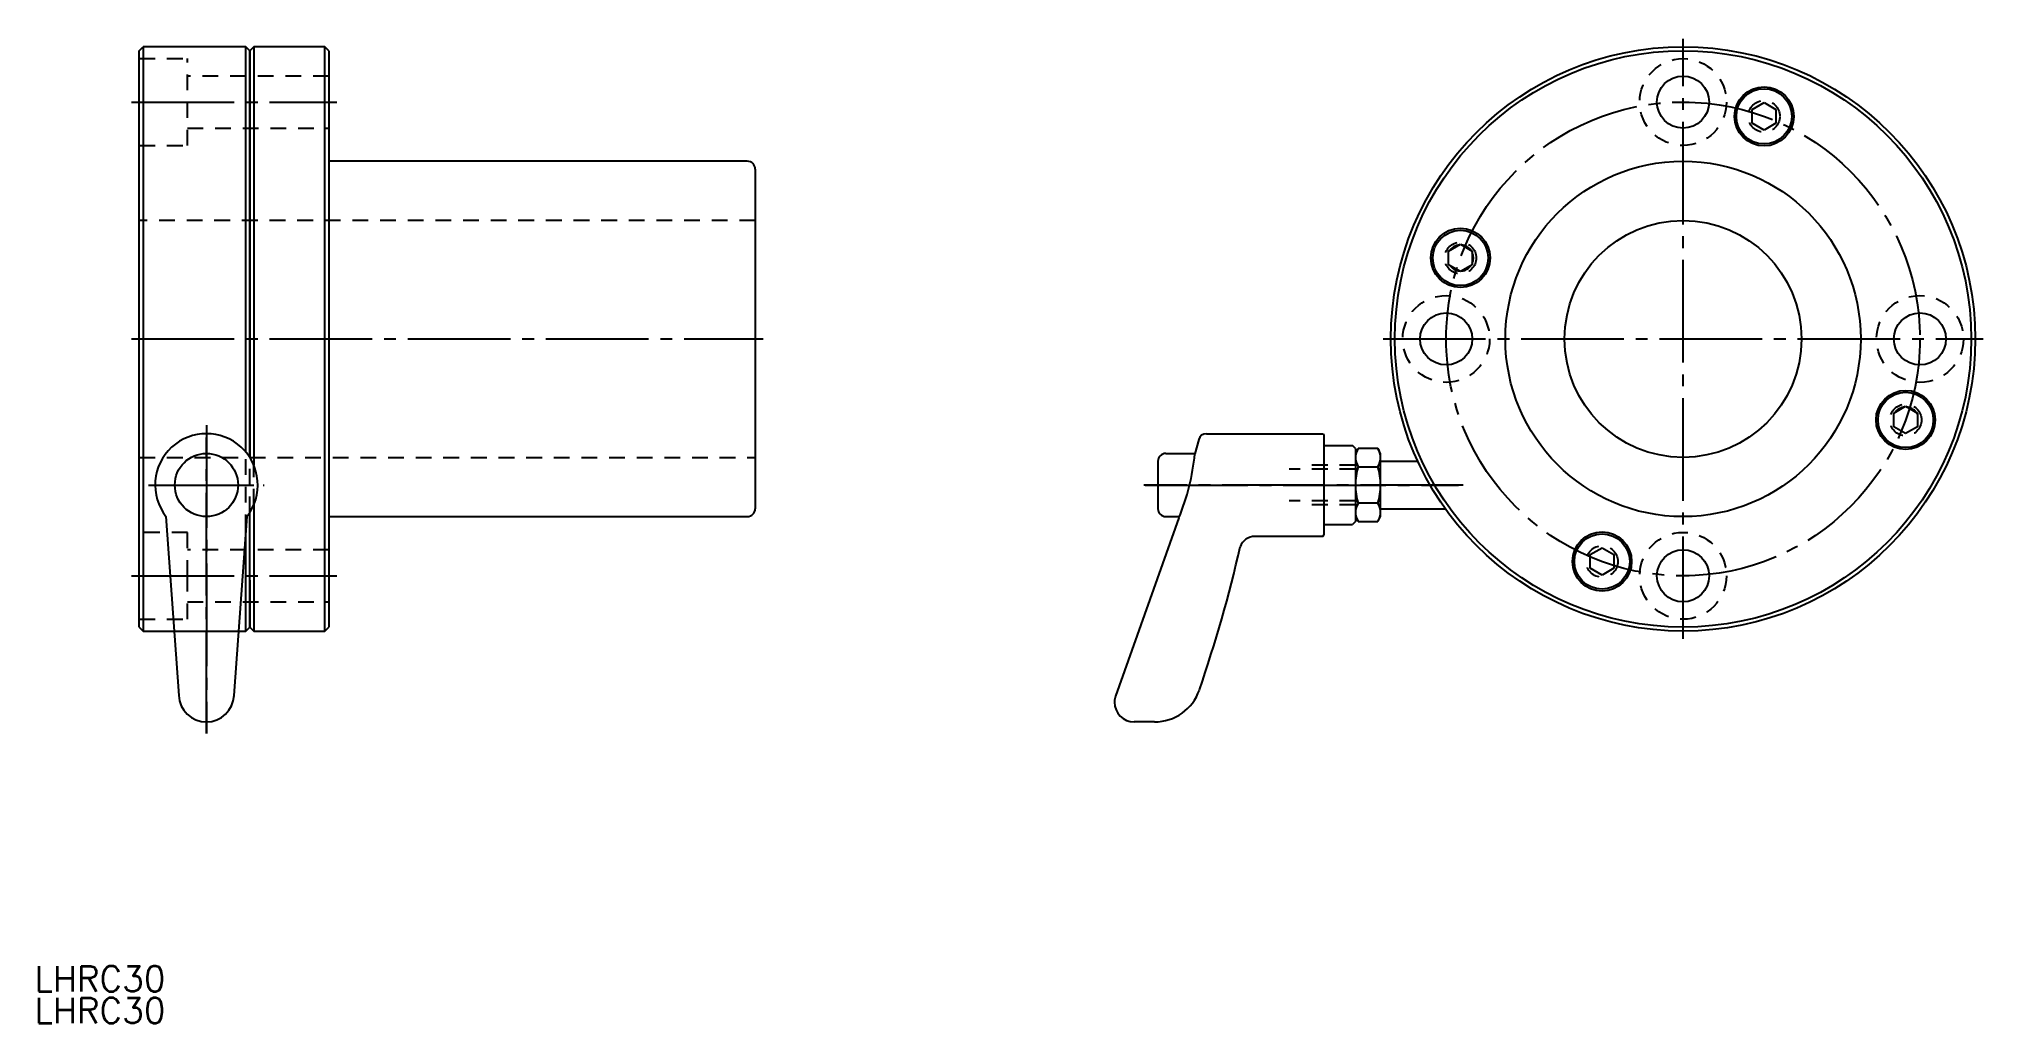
# Model space of a CAD drawing. Extents: x 87 to 333, y 269 to 394.
import ezdxf

# ---------------------------------------------------------------- set-up
doc = ezdxf.new("R2010")
doc.units = 0
doc.linetypes.add('CENTER', pattern=[17.5, 13, -1.5, 1.5, -1.5])
doc.linetypes.add('DASHED', pattern=[3.5, 2, -1.5])
doc.layers.get('0').update_dxf_attribs({"linetype": 'CONTINUOUS'})
doc.layers.add('CENTER', color=1, linetype='CENTER')
doc.styles.get("Standard").update_dxf_attribs({"font": 'txt.shx', "bigfont": '@extfont2.shx'})

msp = doc.modelspace()

# ---------------------------------------------------------------- linework, layer by layer
at = {"color": 7, "linetype": 'CONTINUOUS'}
for p, q in [((99.7, 392.34), (100.2, 392.84)), ((99.7, 319.34), (99.7, 392.34)), ((100.2, 392.84), (100.2, 318.84)), ((113.2, 392.84), (100.2, 392.84)), ((113.7, 392.34), (113.2, 392.84)), ((113.2, 341.5), (113.2, 392.84)), ((114.2, 392.84), (113.7, 392.34)), ((113.7, 392.34), (113.7, 340.81)), ((113.7, 340.81), (113.7, 392.34)), ((114.2, 392.84), (114.2, 339.84)), ((123.2, 392.84), (114.2, 392.84)), ((123.2, 318.84), (123.2, 392.84)), ((123.7, 392.34), (123.2, 392.84)), ((123.7, 392.34), (123.7, 319.34)), ((303.97, 384.9), (305.47, 385.77)), ((303.97, 383.17), (303.97, 384.9)), ((305.47, 385.77), (306.97, 384.9)), ((306.97, 384.9), (306.97, 383.17)), ((305.47, 382.3), (303.97, 383.17)), ((306.97, 383.17), (305.47, 382.3)), ((176.7, 378.34), (123.7, 378.34)), ((177.7, 377.34), (177.7, 334.34)), ((265.52, 366.97), (267.02, 367.83)), ((265.52, 365.24), (265.52, 366.97)), ((267.02, 367.83), (268.52, 366.97)), ((268.52, 366.97), (268.52, 365.24)), ((267.02, 364.37), (265.52, 365.24)), ((268.52, 365.24), (267.02, 364.37)), ((321.9, 346.45), (323.4, 347.31)), ((323.4, 347.31), (324.9, 346.45)), ((321.9, 344.72), (321.9, 346.45)), ((324.9, 346.45), (324.9, 344.72)), ((233.88, 343.11), (233.38, 341.29)), ((234.84, 343.84), (249.63, 343.84)), ((249.63, 343.84), (249.71, 343.64)), ((249.71, 343.64), (249.71, 331.04)), ((249.71, 342.34), (253.35, 342.34)), ((253.71, 341.98), (253.35, 342.34)), ((323.4, 343.85), (321.9, 344.72)), ((324.9, 344.72), (323.4, 343.85)), ((228.71, 340.34), (228.71, 334.34)), ((229.71, 341.34), (233.4, 341.34)), ((253.71, 341.98), (253.71, 332.71)), ((254.07, 341.96), (253.71, 341.34)), ((253.71, 341.34), (253.71, 333.34)), ((256.55, 341.96), (254.07, 341.96)), ((256.91, 341.34), (256.55, 341.96)), ((256.91, 333.34), (256.91, 341.34)), ((256.91, 340.34), (261.62, 340.34)), ((254.07, 339.65), (256.55, 339.65)), ((256.55, 335.03), (254.07, 335.03)), ((103.07, 333.34), (104.7, 310.69)), ((113.32, 333.34), (111.69, 310.69)), ((113.7, 319.34), (113.7, 333.88)), ((114.2, 334.84), (114.2, 318.84)), ((123.7, 333.34), (176.7, 333.34)), ((231.36, 333.18), (223.33, 310.59)), ((229.71, 333.34), (231.43, 333.34)), ((253.71, 332.71), (253.35, 332.34)), ((253.71, 333.34), (254.07, 332.72)), ((254.07, 332.72), (256.55, 332.72)), ((256.55, 332.72), (256.91, 333.34)), ((256.91, 334.34), (265.1, 334.34)), ((113.2, 318.84), (113.2, 331.62)), ((249.63, 330.84), (241, 330.84)), ((249.63, 330.84), (249.71, 331.04)), ((249.71, 332.34), (253.35, 332.34)), ((283.45, 328.52), (284.95, 329.38)), ((283.45, 326.79), (283.45, 328.52)), ((284.95, 329.38), (286.45, 328.52)), ((286.45, 328.52), (286.45, 326.79)), ((113.7, 325.28), (113.7, 319.34)), ((284.95, 325.92), (283.45, 326.79)), ((286.45, 326.79), (284.95, 325.92)), ((99.7, 319.34), (100.2, 318.84)), ((100.2, 318.84), (103.24, 318.84)), ((103.24, 318.84), (113.2, 318.84)), ((113.2, 318.84), (113.7, 319.34)), ((113.7, 319.34), (114.2, 318.84)), ((114.2, 318.84), (123.2, 318.84)), ((123.2, 318.84), (123.7, 319.34)), ((223.21, 309.92), (223.21, 309.84)), ((228.28, 307.34), (225.71, 307.34))]:
    msp.add_line(p, q, dxfattribs=at)
at = {"color": 3, "linetype": 'DASHED'}
for p, q in [((99.7, 391.34), (105.8, 391.34)), ((105.8, 380.34), (105.8, 391.34)), ((123.7, 389.14), (105.8, 389.14)), ((105.8, 382.54), (123.7, 382.54)), ((99.7, 380.34), (105.8, 380.34)), ((177.7, 370.84), (99.7, 370.84)), ((99.7, 340.84), (177.7, 340.84)), ((113.2, 331.62), (113.2, 341.5)), ((113.7, 333.88), (113.7, 340.81)), ((114.2, 334.84), (114.2, 339.84)), ((253.71, 339.84), (246.71, 339.84)), ((253.71, 339.34), (245.31, 339.34)), ((253.71, 335.34), (245.31, 335.34)), ((253.71, 334.84), (246.71, 334.84)), ((105.8, 331.34), (99.7, 331.34)), ((105.8, 325.84), (105.8, 331.34)), ((123.7, 329.14), (105.8, 329.14)), ((105.8, 320.34), (105.8, 325.84)), ((99.7, 320.34), (105.8, 320.34)), ((105.8, 322.54), (123.7, 322.54))]:
    msp.add_line(p, q, dxfattribs=at)
at = {"color": 7, "linetype": 'CONTINUOUS'}
for centre, radius in [((295.21, 355.84), 37), ((295.21, 355.84), 36.5), ((295.21, 385.84), 3.3), ((305.47, 384.03), 3.75), ((305.47, 384.03), 3.5), ((295.21, 355.84), 22.5), ((267.02, 366.1), 3.75), ((267.02, 366.1), 3.5), ((295.21, 355.84), 15), ((265.21, 355.84), 3.3), ((325.21, 355.84), 3.3), ((323.4, 345.58), 3.75), ((323.4, 345.58), 3.5), ((108.2, 337.34), 4), ((284.95, 327.65), 3.75), ((284.95, 327.65), 3.5), ((295.21, 325.84), 3.3)]:
    msp.add_circle(centre, radius, dxfattribs=at)
at = {"color": 3, "linetype": 'DASHED'}
for centre, radius in [((295.21, 385.84), 5.5), ((305.47, 384.03), 2), ((267.02, 366.1), 2), ((265.21, 355.84), 5.5), ((325.21, 355.84), 5.5), ((323.4, 345.58), 2), ((295.21, 325.84), 5.5), ((284.95, 327.65), 2)]:
    msp.add_circle(centre, radius, dxfattribs=at)
at = {"color": 7, "linetype": 'CONTINUOUS'}
for centre, radius, start, end in [((176.7, 377.34), 1, 0, 90), ((267.02, 366.1), 1.65, 95.38, 144.62), ((267.02, 366.1), 1.65, 35.38, 84.62), ((267.02, 366.1), 1.65, 215.38, 264.62), ((267.02, 366.1), 1.65, 275.38, 324.62), ((267.02, 366.1), 1.65, 335.38, 24.62), ((323.4, 345.58), 1.65, 95.38, 144.62), ((323.4, 345.58), 1.65, 35.38, 84.62), ((323.4, 345.58), 1.65, 24.62, 35.38), ((108.2, 337.34), 6.5, 322.0201, 217.9799), ((234.84, 342.84), 1, 90, 164.2753), ((229.71, 340.34), 1, 90, 180), ((205.96, 343.82), 27.53, 337.2678, 354.7093), ((255.76, 340.81), 2.04, 145.6158, 214.3842), ((254.87, 340.81), 2.04, 325.6158, 34.3842), ((261.35, 337.34), 7.64, 162.412, 197.588), ((249.27, 337.34), 7.64, 342.412, 17.588), ((255.76, 333.88), 2.04, 145.6158, 214.3842), ((254.87, 333.88), 2.04, 325.6158, 34.3842), ((176.7, 334.34), 1, 270, 0), ((229.71, 334.34), 1, 180, 270), ((241, 328.84), 2, 90, 160.621), ((71.09, 367.6), 172.29, 340.9545, 347.2259), ((108.2, 310.84), 3.5, 182.543, 357.4475), ((225.21, 309.92), 2, 160.4256, 180), ((228.28, 313.34), 6, 270, 340.8981), ((225.71, 309.84), 2.5, 180, 270)]:
    msp.add_arc(centre, radius, start, end, dxfattribs=at)
at = {"layer": 'CENTER', "color": 1, "linetype": 'CENTER'}
for p, q in [((295.21, 317.84), (295.21, 393.84)), ((98.7, 385.84), (124.7, 385.84)), ((98.7, 355.84), (178.7, 355.84)), ((257.21, 355.84), (333.21, 355.84)), ((108.2, 344.9), (108.2, 305.85)), ((108.2, 305.85), (108.2, 343.34)), ((100.87, 337.34), (115.51, 337.34)), ((102.2, 337.34), (114.2, 337.34)), ((102.2, 337.34), (114.2, 337.34)), ((267.35, 337.34), (226.93, 337.34)), ((98.7, 325.84), (124.7, 325.84))]:
    msp.add_line(p, q, dxfattribs=at)
at = {"layer": 'CENTER', "color": 12, "linetype": 'CENTER'}
msp.add_line((227.08, 337.34), (266.79, 337.34), dxfattribs=at)
at = {"layer": 'CENTER', "color": 1, "linetype": 'CENTER'}
msp.add_circle((295.21, 355.84), 30, dxfattribs=at)

# ---------------------------------------------------------------- texts
at = {"color": 7, "linetype": 'CONTINUOUS'}
for p in [(86.43, 273.21), (86.43, 269.19)]:
    msp.add_text('LHRC30', height=3.2, dxfattribs=at).set_placement(p)

doc.saveas('drawing.dxf')
